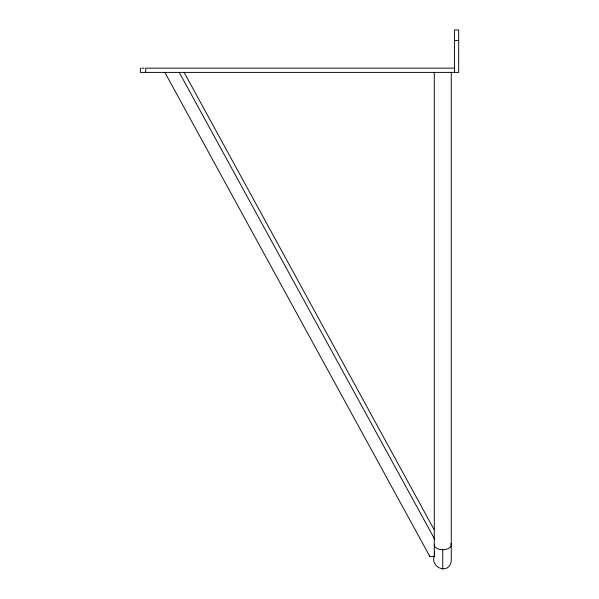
<?xml version="1.0" encoding="UTF-8"?>
<svg xmlns="http://www.w3.org/2000/svg" width="599" height="599" viewBox="0 0 599 599"><rect width="100%" height="100%" fill="white"/><g stroke="black" fill="none" stroke-linecap="round" stroke-linejoin="round"><path stroke-width="0.9" d="M429.378 555.58A8.491 2.628 -28.7 0 0 434.297 556.127L434.567 551.357M434.297 556.127C429.932 567.912 449.767 575.347 451.257 560.559L451.257 72.397M454.439 40.56L458.684 40.56M140.48 68.151L140.316 72.397L458.684 72.397L458.684 29.95L454.439 29.95L454.439 72.397M141.753 68.151L144.149 68.151M454.439 68.151L145.677 68.151L145.677 72.397M184.11 72.397L434.065 529.568M179.243 72.397L434.799 539.489M164.845 72.397L429.895 556.553M442.766 549.732L442.766 569.05M434.275 72.397L434.275 555.011M450.875 543.615A8.491 4.717 0 0 1 444.031 549.68A8.491 4.717 0 0 1 434.275 545.008"/></g></svg>
